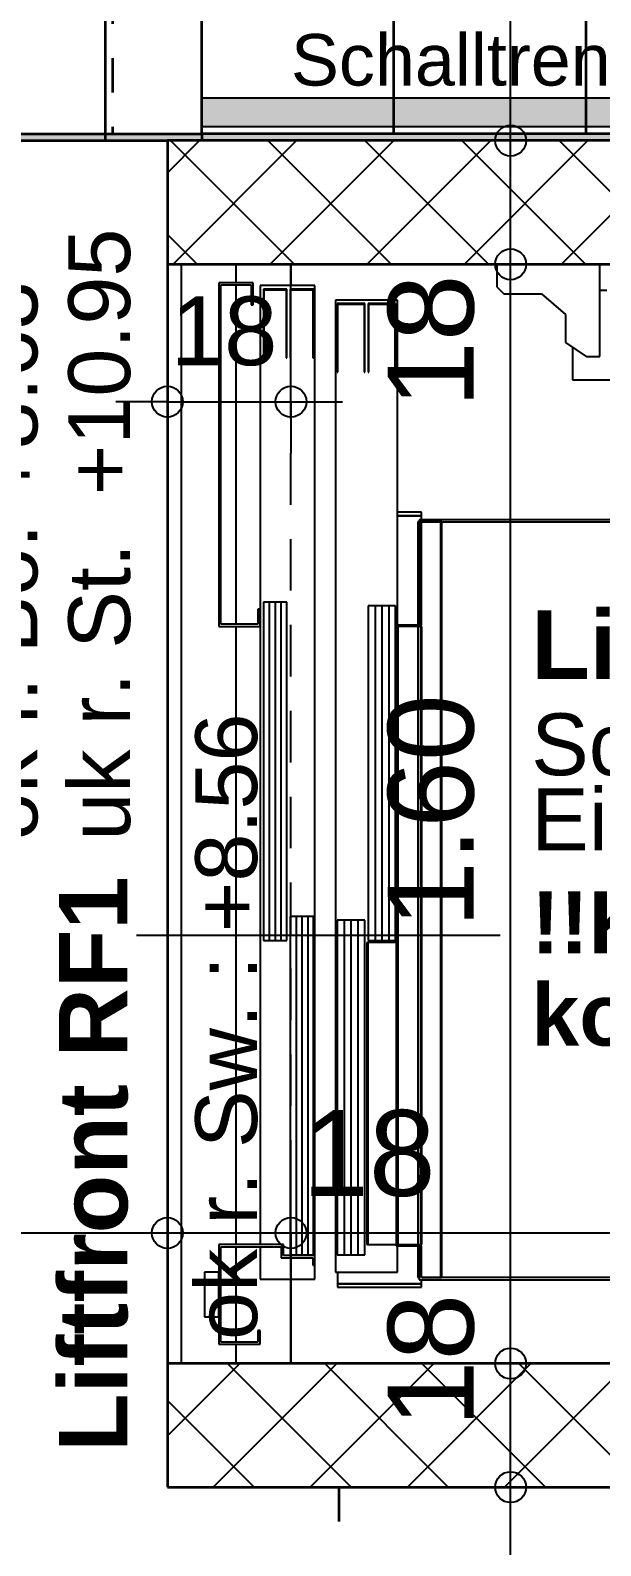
# Model space of a CAD drawing. Header units: centimetres. Extents: x 0.3 to 84.3, y 0.3 to 59.7.
# Drawn here: x 44.741 to 46.402, y 31.084 to 35.495 of the extents above; entities that cross this region are included whole.
import ezdxf

# ---------------------------------------------------------------- set-up
doc = ezdxf.new("R2010")
doc.units = ezdxf.units.CM
for name, pattern in [('AUSGEZOGEN', [0]), ('GESTRICHELT', [0.33, 0.25, -0.08]), ('KURZGESTRICHELT', [0.25, 0.15, -0.1]), ('LINIE_17', [0.05, 0, -0.05]), ('PUNKT', [6.35, 0, -6.35]), ('RAND', [44.45, 12.7, -6.35, 12.7, -6.35, 0, -6.35]), ('STRICHPUNKT', [25.4, 12.7, -6.35, 0, -6.35]), ('VERDECKT', [9.525, 6.35, -3.175])]:
    doc.linetypes.add(name, pattern=pattern)
for name, color, linetype, lineweight in [('Aufzuege', 7, 'AUSGEZOGEN', 35), ('Bodenplatte', 7, 'AUSGEZOGEN', 35), ('Daemmung', 7, 'AUSGEZOGEN', 35), ('Decke', 7, 'AUSGEZOGEN', 35), ('Detailmasse', 7, 'AUSGEZOGEN', 25), ('Metallbauarbeiten', 7, 'AUSGEZOGEN', 35), ('Raumbezeichnung', 7, 'AUSGEZOGEN', 35), ('Schnittbegrenzung', 7, 'AUSGEZOGEN', 25), ('Stufen', 7, 'AUSGEZOGEN', 50), ('Sturz', 7, 'GESTRICHELT', 35), ('Text Koten', 7, 'AUSGEZOGEN', 50), ('Text Werkplan Ausfuehrung', 7, 'AUSGEZOGEN', 50), ('Tuerschwelle', 7, 'AUSGEZOGEN', 50), ('Wand Beton bewehrt', 7, 'AUSGEZOGEN', 35), ('Werkplan- Ausfuehrungsmasse', 7, 'AUSGEZOGEN', 25)]:
    doc.layers.add(name, color=color, linetype=linetype, lineweight=lineweight)
doc.layers.add('Brand Text', color=7, linetype='AUSGEZOGEN', lineweight=35, true_color=0x656565)
doc.styles.add('ARIAL', font='ARIAL.TTF')

msp = doc.modelspace()

# ---------------------------------------------------------------- hatches: boundary and pattern name
at = {"layer": 'Daemmung', "linetype": 'PUNKT', "lineweight": 35}
msp.add_hatch(color=254, dxfattribs=at).paths.add_polyline_path([(46.6313, 37.614), (46.6197, 37.634), (44.66, 37.634), (44.66, 35.174), (45.24, 35.174), (45.24, 35.194), (44.68, 35.194), (44.68, 37.614)])
at = {"layer": 'Daemmung', "linetype": 'VERDECKT', "lineweight": 35}
msp.add_hatch(color=254, dxfattribs=at).paths.add_polyline_path([(45.24, 35.194), (45.24, 35.174), (48.04, 35.174), (48.0285, 35.194)])
at = {"layer": 'Metallbauarbeiten', "linetype": 'AUSGEZOGEN', "lineweight": 25, "true_color": 0xf1f1f1}
msp.add_hatch(color=7, dxfattribs=at).paths.add_polyline_path([(45.24, 35.298), (45.24, 35.214), (48.0169, 35.214), (47.9684, 35.298)])

# ---------------------------------------------------------------- linework, layer by layer
at = {"layer": 'Aufzuege', "color": 7, "linetype": 'AUSGEZOGEN', "lineweight": 25}
for p, q in [((45.14, 34.814), (48.8, 34.814)), ((45.18, 34.814), (45.18, 31.614)), ((45.34, 34.76), (45.34, 34.814)), ((45.34, 34.76), (45.34, 34.814)), ((45.5, 34.814), (45.5, 34.752)), ((45.5, 34.752), (45.5, 34.814)), ((46.1, 34.814), (46.1, 34.748)), ((46.4, 34.546), (46.4, 34.814)), ((45.29, 34.76), (45.29, 33.76)), ((45.39, 34.76), (45.29, 34.76)), ((45.296, 33.766), (45.296, 34.754)), ((45.296, 34.754), (45.384, 34.754)), ((45.34, 33.766), (45.34, 34.754)), ((45.34, 33.766), (45.34, 34.754)), ((45.384, 34.754), (45.384, 34.696)), ((45.39, 34.696), (45.39, 34.76)), ((45.41, 34.752), (45.41, 31.96)), ((45.57, 34.752), (45.41, 34.752)), ((45.488, 34.742), (45.42, 34.742)), ((45.42, 34.742), (45.42, 34.542)), ((45.422, 34.74), (45.486, 34.74)), ((45.422, 34.542), (45.422, 34.74)), ((45.486, 34.74), (45.486, 34.542)), ((45.488, 34.542), (45.488, 34.742)), ((45.566, 34.742), (45.498, 34.742)), ((45.498, 34.742), (45.498, 34.542)), ((45.5, 34.74), (45.564, 34.74)), ((45.5, 34.542), (45.5, 34.74)), ((45.564, 34.74), (45.564, 34.542)), ((45.566, 34.542), (45.566, 34.742)), ((45.57, 31.928), (45.57, 34.752)), ((46.1, 34.748), (46.12, 34.728)), ((46.12, 34.728), (46.23, 34.728)), ((46.23, 34.728), (46.3, 34.668)), ((46.42, 34.738), (46.4, 34.738)), ((45.384, 34.696), (45.39, 34.696)), ((45.63, 34.71), (45.63, 31.88)), ((45.81, 34.71), (45.63, 34.71)), ((45.715, 34.7), (45.635, 34.7)), ((45.635, 34.7), (45.635, 34.5)), ((45.637, 34.698), (45.713, 34.698)), ((45.637, 34.5), (45.637, 34.698)), ((45.713, 34.698), (45.713, 34.5)), ((45.715, 34.5), (45.715, 34.7)), ((45.805, 34.7), (45.725, 34.7)), ((45.725, 34.7), (45.725, 34.5)), ((45.727, 34.698), (45.803, 34.698)), ((45.727, 34.5), (45.727, 34.698)), ((45.803, 34.698), (45.803, 34.5)), ((45.805, 34.5), (45.805, 34.7)), ((45.81, 33.763), (45.81, 34.71)), ((46.3, 34.668), (46.3, 34.586)), ((46.3, 34.586), (46.36, 34.546)), ((45.42, 34.542), (45.422, 34.542)), ((45.486, 34.542), (45.488, 34.542)), ((45.498, 34.542), (45.5, 34.542)), ((45.564, 34.542), (45.566, 34.542)), ((46.32, 34.5727), (46.32, 34.478)), ((46.36, 34.546), (46.4, 34.546)), ((45.635, 34.5), (45.637, 34.5)), ((45.713, 34.5), (45.715, 34.5)), ((45.725, 34.5), (45.727, 34.5)), ((45.803, 34.5), (45.805, 34.5)), ((46.32, 34.478), (48.24, 34.478)), ((45.88, 34.092), (45.81, 34.092)), ((45.88, 34.082), (45.81, 34.082)), ((45.81, 34.082), (45.88, 34.082)), ((45.874, 34.064), (45.87, 34.064)), ((45.87, 34.064), (45.87, 31.864)), ((48.686, 34.07), (45.874, 34.07)), ((45.874, 34.07), (45.874, 34.064)), ((45.874, 34.064), (48.68, 34.064)), ((45.874, 34.064), (45.874, 33.763)), ((45.88, 34.064), (45.874, 34.064)), ((45.88, 34.082), (45.88, 34.092)), ((45.88, 34.07), (45.88, 34.082)), ((45.88, 33.763), (45.88, 34.064)), ((45.937, 34.064), (45.88, 34.064)), ((45.937, 31.864), (45.937, 34.064)), ((45.94, 34.064), (45.937, 34.064)), ((45.937, 34.064), (45.937, 31.864)), ((45.94, 31.864), (45.94, 34.064)), ((45.41, 33.81), (45.404, 33.81)), ((45.404, 33.81), (45.404, 33.766)), ((45.41, 33.76), (45.41, 33.81)), ((45.42, 33.8299), (45.42, 32.8451)), ((45.488, 33.8299), (45.42, 33.8299)), ((45.437, 33.83), (45.437, 32.845)), ((45.454, 33.83), (45.454, 32.845)), ((45.471, 33.83), (45.471, 32.845)), ((45.488, 32.8451), (45.488, 33.8299)), ((45.725, 33.8199), (45.725, 32.8451)), ((45.805, 33.8199), (45.725, 33.8199)), ((45.745, 33.82), (45.745, 32.845)), ((45.765, 33.82), (45.765, 32.845)), ((45.785, 33.82), (45.785, 32.845)), ((45.805, 32.8451), (45.805, 33.8199)), ((45.29, 33.76), (45.41, 33.76)), ((45.404, 33.766), (45.296, 33.766)), ((45.34, 31.96), (45.34, 33.76)), ((45.34, 31.96), (45.34, 33.76)), ((45.87, 33.763), (45.807, 33.763)), ((45.807, 33.763), (45.807, 32.84)), ((45.878, 33.76), (45.811, 33.76)), ((45.811, 33.76), (45.811, 31.96)), ((45.874, 33.763), (45.88, 33.763)), ((45.878, 31.96), (45.878, 33.76)), ((45.881, 33.76), (45.878, 33.76)), ((45.878, 33.76), (45.878, 31.96)), ((45.881, 31.96), (45.881, 33.76)), ((45.498, 32.9149), (45.498, 31.9301)), ((45.566, 32.9149), (45.498, 32.9149)), ((45.515, 32.915), (45.515, 31.93)), ((45.532, 32.915), (45.532, 31.93)), ((45.549, 32.915), (45.549, 31.93)), ((45.566, 31.9301), (45.566, 32.9149)), ((45.635, 32.9049), (45.635, 31.9301)), ((45.715, 32.9049), (45.635, 32.9049)), ((45.655, 32.905), (45.655, 31.93)), ((45.675, 32.905), (45.675, 31.93)), ((45.695, 32.905), (45.695, 31.93)), ((45.715, 31.9301), (45.715, 32.9049)), ((46.11, 32.86), (45.05, 32.86)), ((45.42, 32.8451), (45.488, 32.8451)), ((45.724, 32.84), (45.721, 32.84)), ((45.721, 32.84), (45.721, 31.96)), ((45.808, 32.84), (45.724, 32.84)), ((45.724, 32.84), (45.724, 31.96)), ((45.724, 31.96), (45.724, 32.84)), ((45.725, 32.8451), (45.805, 32.8451)), ((45.811, 32.84), (45.808, 32.84)), ((45.808, 32.84), (45.808, 31.96)), ((45.808, 31.96), (45.808, 32.84)), ((45.811, 31.96), (45.811, 32.84)), ((45.29, 31.96), (45.29, 31.67)), ((45.478, 31.96), (45.29, 31.96)), ((45.296, 31.676), (45.296, 31.954)), ((45.296, 31.954), (45.472, 31.954)), ((45.34, 31.676), (45.34, 31.954)), ((45.34, 31.676), (45.34, 31.954)), ((45.41, 31.954), (45.41, 31.86)), ((45.472, 31.954), (45.472, 31.922)), ((45.478, 31.928), (45.478, 31.96)), ((45.721, 31.96), (45.724, 31.96)), ((45.724, 31.96), (45.808, 31.96)), ((45.807, 31.96), (45.807, 31.957)), ((45.807, 31.957), (45.87, 31.957)), ((45.808, 31.96), (45.811, 31.96)), ((45.81, 31.88), (45.81, 31.957)), ((45.811, 31.96), (45.878, 31.96)), ((45.88, 31.957), (45.874, 31.957)), ((45.874, 31.957), (45.874, 31.858)), ((45.878, 31.96), (45.881, 31.96)), ((45.88, 31.864), (45.88, 31.957)), ((45.472, 31.922), (45.564, 31.922)), ((45.57, 31.928), (45.478, 31.928)), ((45.498, 31.9301), (45.566, 31.9301)), ((45.564, 31.922), (45.564, 31.9)), ((45.564, 31.9), (45.57, 31.9)), ((45.57, 31.9), (45.57, 31.928)), ((45.57, 31.86), (45.57, 31.9)), ((45.635, 31.9301), (45.715, 31.9301)), ((45.248, 31.88), (45.248, 31.75)), ((45.29, 31.88), (45.248, 31.88)), ((45.29, 31.75), (45.29, 31.88)), ((45.41, 31.86), (45.57, 31.86)), ((45.5, 31.86), (45.5, 31.614)), ((45.5, 31.614), (45.5, 31.86)), ((45.63, 31.88), (45.81, 31.88)), ((45.636, 31.88), (45.636, 31.846)), ((45.87, 31.864), (45.874, 31.864)), ((45.874, 31.858), (48.686, 31.858)), ((48.68, 31.864), (45.88, 31.864)), ((45.88, 31.864), (45.937, 31.864)), ((45.88, 31.846), (45.88, 31.858)), ((45.937, 31.864), (45.94, 31.864)), ((45.636, 31.846), (45.88, 31.846)), ((45.636, 31.846), (45.636, 31.836)), ((45.88, 31.846), (45.636, 31.846)), ((45.636, 31.836), (45.88, 31.836)), ((45.88, 31.836), (45.88, 31.846)), ((45.248, 31.75), (45.29, 31.75)), ((45.404, 31.676), (45.296, 31.676)), ((45.41, 31.71), (45.404, 31.71)), ((45.404, 31.71), (45.404, 31.676)), ((45.41, 31.67), (45.41, 31.71)), ((45.29, 31.67), (45.41, 31.67)), ((45.34, 31.614), (45.34, 31.67)), ((45.34, 31.614), (45.34, 31.67)), ((48.8, 31.614), (45.14, 31.614))]:
    msp.add_line(p, q, dxfattribs=at)
at = {"layer": 'Bodenplatte', "color": 92, "linetype": 'VERDECKT', "lineweight": 35, "true_color": 0x00c600}
for p, q in [((44.96, 35.174), (44.96, 37.634)), ((44.66, 35.174), (45.14, 35.174))]:
    msp.add_line(p, q, dxfattribs=at)
at = {"layer": 'Daemmung', "color": 240, "linetype": 'LINIE_17', "lineweight": 35}
msp.add_line((44.98, 37.614), (44.98, 35.194), dxfattribs=at)
at = {"layer": 'Daemmung', "color": 240, "linetype": 'VERDECKT', "lineweight": 35}
for p, q in [((44.68, 35.194), (45.24, 35.194)), ((45.24, 35.174), (45.14, 35.174)), ((45.24, 35.194), (45.24, 35.174)), ((48.0285, 35.194), (45.24, 35.194))]:
    msp.add_line(p, q, dxfattribs=at)
at = {"layer": 'Decke', "color": 92, "linetype": 'LINIE_17', "lineweight": 35, "true_color": 0x00c600}
msp.add_line((45.64, 31.254), (45.64, 28.794), dxfattribs=at)
at = {"layer": 'Detailmasse', "color": 240, "linetype": 'AUSGEZOGEN', "lineweight": 25}
for p, q in [((45.14, 34.414), (45.14, 34.564)), ((45.5, 34.414), (45.5, 34.564)), ((45.14, 34.414), (44.99, 34.414)), ((45.14, 34.414), (45.14, 34.264)), ((45.14, 34.414), (45.5, 34.414)), ((45.5, 34.414), (45.5, 34.264)), ((45.5, 34.414), (45.65, 34.414))]:
    msp.add_line(p, q, dxfattribs=at)
for centre in [(45.14, 34.414), (45.5, 34.414)]:
    msp.add_circle(centre, 0.045, dxfattribs=at)
at = {"layer": 'Metallbauarbeiten', "color": 7, "linetype": 'AUSGEZOGEN', "lineweight": 25}
for p, q in [((47.9684, 35.298), (45.24, 35.298)), ((45.24, 35.214), (45.24, 35.298)), ((48.0169, 35.214), (45.24, 35.214))]:
    msp.add_line(p, q, dxfattribs=at)
at = {"layer": 'Schnittbegrenzung', "color": 14, "linetype": 'STRICHPUNKT', "lineweight": 50, "true_color": 0xb20000}
msp.add_line((21.7, 34.494), (72.516, 34.494), dxfattribs=at)
at = {"layer": 'Stufen', "color": 7, "linetype": 'AUSGEZOGEN', "lineweight": 35}
for p, q in [((45.24, 35.194), (45.24, 37.614)), ((45.8, 35.194), (45.8, 37.614)), ((46.36, 35.194), (46.36, 37.614))]:
    msp.add_line(p, q, dxfattribs=at)
at = {"layer": 'Sturz', "color": 7, "linetype": 'RAND', "lineweight": 35}
msp.add_line((45.14, 34.814), (45.14, 31.614), dxfattribs=at)
at = {"layer": 'Tuerschwelle', "color": 240, "linetype": 'KURZGESTRICHELT', "lineweight": 25}
for p, q in [((45.14, 34.814), (45.14, 31.614)), ((45.5, 31.614), (45.5, 34.814))]:
    msp.add_line(p, q, dxfattribs=at)
at = {"layer": 'Wand Beton bewehrt', "color": 7, "linetype": 'AUSGEZOGEN', "lineweight": 35}
for p, q in [((48.04, 35.174), (45.14, 35.174)), ((45.14, 35.174), (45.14, 34.814)), ((45.14, 34.814), (48.8, 34.814)), ((48.8, 31.614), (45.14, 31.614)), ((45.14, 31.614), (45.14, 31.254)), ((45.14, 31.254), (49.16, 31.254))]:
    msp.add_line(p, q, dxfattribs=at)
at = {"layer": 'Wand Beton bewehrt', "color": 7, "linetype": 'AUSGEZOGEN', "lineweight": 25}
for p, q in [((45.14, 35.0802), (45.2338, 35.174)), ((45.5096, 34.814), (45.1496, 35.174)), ((45.1566, 34.814), (45.5166, 35.174)), ((45.7924, 34.814), (45.4324, 35.174)), ((45.4395, 34.814), (45.7995, 35.174)), ((46.0753, 34.814), (45.7153, 35.174)), ((45.7223, 34.814), (46.0823, 35.174)), ((46.3581, 34.814), (45.9981, 35.174)), ((46.0052, 34.814), (46.3652, 35.174)), ((46.641, 34.814), (46.281, 35.174)), ((46.288, 34.814), (46.648, 35.174)), ((45.2268, 34.814), (45.14, 34.9008)), ((45.14, 31.4032), (45.3508, 31.614)), ((45.2736, 31.254), (45.6336, 31.614)), ((45.6755, 31.254), (45.3155, 31.614)), ((45.5564, 31.254), (45.9164, 31.614)), ((45.9583, 31.254), (45.5983, 31.614)), ((45.8393, 31.254), (46.1993, 31.614)), ((46.2412, 31.254), (45.8812, 31.614)), ((46.1221, 31.254), (46.4821, 31.614)), ((46.524, 31.254), (46.164, 31.614)), ((45.3926, 31.254), (45.14, 31.5066))]:
    msp.add_line(p, q, dxfattribs=at)
at = {"layer": 'Werkplan- Ausfuehrungsmasse', "color": 7, "linetype": 'AUSGEZOGEN', "lineweight": 25}
for p, q in [((46.14, 35.174), (46.14, 37.634)), ((46.14, 35.174), (45.99, 35.174)), ((46.14, 35.174), (46.29, 35.174)), ((46.14, 35.174), (46.14, 35.174)), ((46.14, 34.814), (46.14, 35.174)), ((46.14, 34.814), (45.99, 34.814)), ((46.14, 34.814), (46.29, 34.814)), ((46.14, 34.814), (46.14, 34.814)), ((46.14, 31.614), (46.14, 34.814)), ((45.14, 31.994), (45.14, 32.144)), ((45.5, 31.994), (45.5, 32.144)), ((42.28, 31.994), (45.14, 31.994)), ((45.14, 31.994), (45.14, 31.844)), ((45.14, 31.994), (45.14, 31.994)), ((45.14, 31.994), (45.5, 31.994)), ((45.5, 31.994), (45.5, 31.844)), ((45.5, 31.994), (45.5, 31.994)), ((45.5, 31.994), (48.8, 31.994)), ((46.14, 31.614), (45.99, 31.614)), ((46.14, 31.614), (46.29, 31.614)), ((46.14, 31.614), (46.14, 31.614)), ((46.14, 31.254), (46.14, 31.614)), ((46.14, 31.254), (45.99, 31.254)), ((46.14, 31.254), (46.29, 31.254)), ((46.14, 31.254), (46.14, 31.254)), ((46.14, 28.794), (46.14, 31.254))]:
    msp.add_line(p, q, dxfattribs=at)
for centre in [(46.14, 35.174), (46.14, 34.814), (45.14, 31.994), (45.5, 31.994), (46.14, 31.614), (46.14, 31.254)]:
    msp.add_circle(centre, 0.045, dxfattribs=at)

# ---------------------------------------------------------------- texts
at = {"layer": 'Brand Text', "color": 240, "linetype": 'AUSGEZOGEN', "lineweight": 35, "insert": (45.0267, 31.3568), "char_height": 0.2, "width": 0.1, "attachment_point": 7, "rotation": 90, "style": 'ARIAL'}
msp.add_mtext('\\fArial|i0|b1|c0|p0;Liftfront\\~RF1', dxfattribs=at)
at = {"layer": 'Daemmung', "color": 240, "linetype": 'AUSGEZOGEN', "lineweight": 25, "insert": (45.5, 35.289), "char_height": 0.15, "width": 0.075, "attachment_point": 7, "style": 'ARIAL'}
msp.add_mtext('Schalltrennlage\\~10mm\\~Flumroc', dxfattribs=at)
at = {"layer": 'Detailmasse', "color": 240, "linetype": 'AUSGEZOGEN', "lineweight": 35, "insert": (45.1498, 34.5174), "char_height": 0.2, "width": 0.1, "attachment_point": 7, "style": 'ARIAL'}
msp.add_mtext('18', dxfattribs=at)
at = {"layer": 'Raumbezeichnung', "color": 7, "linetype": 'AUSGEZOGEN', "lineweight": 35, "insert": (46.2, 33.604), "char_height": 0.2, "width": 0.1, "attachment_point": 7, "style": 'ARIAL'}
msp.add_mtext('\\fArial|i0|b1|c0|p0;Lift\\~Haus\\~1', dxfattribs=at)
at = {"layer": 'Text Koten', "color": 7, "linetype": 'AUSGEZOGEN', "lineweight": 35, "char_height": 0.18, "width": 0.09, "attachment_point": 7, "rotation": 90, "style": 'ARIAL'}
for s, insert in [('uk\\~r.\\~St.\\~\\~+10.95', (45.034, 33.136)), ('ok\\~f.\\~Bo.\\~+8.63', (44.764, 33.136))]:
    msp.add_mtext(s, dxfattribs=dict(at, insert=insert))
at = {"layer": 'Text Werkplan Ausfuehrung', "color": 240, "linetype": 'AUSGEZOGEN', "lineweight": 35, "insert": (45.404, 31.6825), "char_height": 0.18, "width": 0.09, "attachment_point": 7, "rotation": 90, "style": 'ARIAL'}
msp.add_mtext('ok\\~r.\\~Sw.\\~:\\~+8.56', dxfattribs=at)
at = {"layer": 'Text Werkplan Ausfuehrung', "color": 7, "linetype": 'AUSGEZOGEN', "lineweight": 35, "char_height": 0.18, "width": 0.09, "attachment_point": 7, "style": 'ARIAL'}
for s, insert in [('Schindler\\~3300', (46.2, 33.324)), ('Einlagen\\~gem.\\~Liftplan', (46.2, 33.054))]:
    msp.add_mtext(s, dxfattribs=dict(at, insert=insert))
at = {"layer": 'Text Werkplan Ausfuehrung', "color": 240, "linetype": 'AUSGEZOGEN', "lineweight": 35, "char_height": 0.18, "width": 0.09, "attachment_point": 7, "style": 'ARIAL'}
for s, insert in [('\\fArial|i0|b1|c0|p0;!!Körperschallent-', (46.2, 32.754)), ('\\fArial|i0|b1|c0|p0;koppelung!!', (46.2, 32.484))]:
    msp.add_mtext(s, dxfattribs=dict(at, insert=insert))
at = {"layer": 'Werkplan- Ausfuehrungsmasse', "color": 7, "linetype": 'AUSGEZOGEN', "lineweight": 50, "char_height": 0.25, "width": 0.125, "attachment_point": 7, "rotation": 90, "style": 'ARIAL'}
for s, insert in [('18', (46.0357, 34.3959)), ('1.60', (46.0357, 32.8825)), ('18', (46.0357, 31.4287))]:
    msp.add_mtext(s, dxfattribs=dict(at, insert=insert))
at = {"layer": 'Werkplan- Ausfuehrungsmasse', "color": 7, "linetype": 'AUSGEZOGEN', "lineweight": 50, "insert": (45.5329, 32.0983), "char_height": 0.25, "width": 0.125, "attachment_point": 7, "style": 'ARIAL'}
msp.add_mtext('18', dxfattribs=at)

doc.saveas('drawing.dxf')
